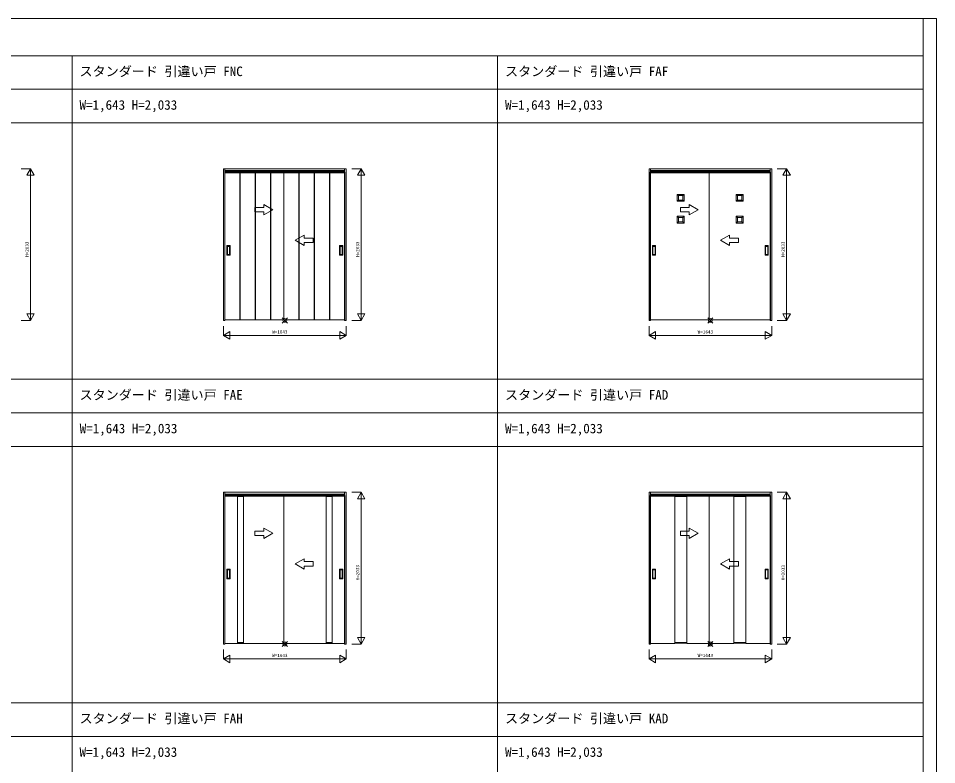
# Model space of a CAD drawing. Units: millimetres, scale not verified. Extents: x -14341 to 14341, y -10000 to 10000.
# Drawn here: x 2040 to 14341, y 1 to 10000 of the extents above; entities that cross this region are included whole.
import ezdxf
from ezdxf.enums import TextEntityAlignment as Align

# ---------------------------------------------------------------- set-up
doc = ezdxf.new("R2010")
doc.units = ezdxf.units.MM
doc.header["$LTSCALE"] = 50
doc.layers.add('0-0_0', color=7, linetype='Continuous')
for name, color, linetype, lineweight in [('0-1_YKK_F1', 7, 'Continuous', 18), ('0-2_YKK_A1', 4, 'Continuous', 18), ('0-3_YKK_N1', 2, 'Continuous', 18), ('0-6_YKK_IN', 1, 'Continuous', 18)]:
    doc.layers.add(name, color=color, linetype=linetype, lineweight=lineweight)
doc.styles.add('ＭＳ ゴシック', font='')
doc.styles.get('ＭＳ ゴシック').set_extended_font_data('MS Gothic')

msp = doc.modelspace()

# ---------------------------------------------------------------- linework, layer by layer
at = {"layer": '0-1_YKK_F1'}
for p, q in [((-14340.51, 10000), (14340.51, 10000)), ((14159.49, -10000), (14159.49, 10000)), ((14340.51, -10000), (14340.51, 10000)), ((-14340.51, 9500), (14159.49, 9500)), ((2759.49, -10000), (2759.49, 9500)), ((8459.49, -10000), (8459.49, 9500)), ((-14340.51, 9050), (14159.49, 9050)), ((-14340.51, 8600), (14159.49, 8600)), ((-14340.51, 5165), (14159.49, 5165)), ((-14340.51, 4715), (14159.49, 4715)), ((-14340.51, 4265), (14159.49, 4265)), ((-14340.51, 830), (14159.49, 830)), ((-14340.51, 380), (14159.49, 380))]:
    msp.add_line(p, q, dxfattribs=at)
at = {"layer": '0-2_YKK_A1'}
for p, q in [((4804.49, 7941.5), (5594.49, 7941.5)), ((4804.49, 5961.5), (4804.49, 7941.5)), ((4807.99, 7961.5), (6410.99, 7961.5)), ((4807.99, 7951.7), (6410.99, 7951.7)), ((4807.99, 7931.5), (6410.99, 7931.5)), ((6406.99, 7985.5), (4811.99, 7985.5)), ((5005.49, 5961.5), (5005.49, 7941.5)), ((5009.49, 5961.5), (5009.49, 7941.5)), ((5212.49, 5961.5), (5212.49, 7941.5)), ((5216.49, 5961.5), (5216.49, 7941.5)), ((5419.49, 5961.5), (5419.49, 7941.5)), ((5423.49, 5961.5), (5423.49, 7941.5)), ((5594.49, 5961.5), (5594.49, 7941.5)), ((5795.49, 5961.5), (5795.49, 7941.5)), ((5799.49, 5961.5), (5799.49, 7941.5)), ((6002.49, 5961.5), (6002.49, 7941.5)), ((6006.49, 5961.5), (6006.49, 7941.5)), ((6209.49, 5961.5), (6209.49, 7941.5)), ((6213.49, 5961.5), (6213.49, 7941.5)), ((6410.99, 7985.5), (6410.99, 5952.5)), ((10504.49, 7941.5), (11294.49, 7941.5)), ((10504.49, 5961.5), (10504.49, 7941.5)), ((10507.99, 7961.5), (12110.99, 7961.5)), ((10507.99, 7951.7), (12110.99, 7951.7)), ((10507.99, 7931.5), (12110.99, 7931.5)), ((12106.99, 7985.5), (10511.99, 7985.5)), ((11294.49, 5961.5), (11294.49, 7941.5)), ((12110.99, 7985.5), (12110.99, 5952.5)), ((10864.99, 7641.5), (10864.99, 7549.5)), ((10956.99, 7641.5), (10864.99, 7641.5)), ((10880.99, 7625.5), (10864.99, 7641.5)), ((10940.99, 7625.5), (10956.99, 7641.5)), ((11654.99, 7641.5), (11654.99, 7549.5)), ((11746.99, 7641.5), (11654.99, 7641.5)), ((11670.99, 7625.5), (11654.99, 7641.5)), ((11730.99, 7625.5), (11746.99, 7641.5)), ((5447.49, 7436.4), (5327.49, 7505.68)), ((5327.49, 7466.4), (5327.49, 7505.68)), ((10880.99, 7565.5), (10864.99, 7549.5)), ((10880.99, 7625.5), (10880.99, 7565.5)), ((10940.99, 7625.5), (10880.99, 7625.5)), ((10940.99, 7565.5), (10956.99, 7549.5)), ((11147.49, 7436.4), (11027.49, 7505.68)), ((11027.49, 7466.4), (11027.49, 7505.68)), ((11670.99, 7565.5), (11654.99, 7549.5)), ((11670.99, 7625.5), (11670.99, 7565.5)), ((11730.99, 7625.5), (11670.99, 7625.5)), ((11730.99, 7565.5), (11746.99, 7549.5)), ((5447.49, 7436.4), (5327.49, 7367.12)), ((5327.49, 7367.12), (5327.49, 7406.4)), ((11147.49, 7436.4), (11027.49, 7367.12)), ((11027.49, 7367.12), (11027.49, 7406.4)), ((10864.99, 7349.5), (10864.99, 7257.5)), ((10956.99, 7349.5), (10864.99, 7349.5)), ((10880.99, 7333.5), (10864.99, 7349.5)), ((10880.99, 7273.5), (10864.99, 7257.5)), ((10880.99, 7333.5), (10880.99, 7273.5)), ((10940.99, 7333.5), (10880.99, 7333.5)), ((10940.99, 7333.5), (10956.99, 7349.5)), ((10940.99, 7273.5), (10956.99, 7257.5)), ((11654.99, 7349.5), (11654.99, 7257.5)), ((11746.99, 7349.5), (11654.99, 7349.5)), ((11670.99, 7333.5), (11654.99, 7349.5)), ((11670.99, 7273.5), (11654.99, 7257.5)), ((11670.99, 7333.5), (11670.99, 7273.5)), ((11730.99, 7333.5), (11670.99, 7333.5)), ((11730.99, 7333.5), (11746.99, 7349.5)), ((11730.99, 7273.5), (11746.99, 7257.5)), ((5747.49, 7026.5), (5867.49, 7095.78)), ((5747.49, 7026.5), (5867.49, 6957.22)), ((5867.49, 7056.5), (5867.49, 7095.78)), ((11447.49, 7026.5), (11567.49, 7095.78)), ((11447.49, 7026.5), (11567.49, 6957.22)), ((11567.49, 7056.5), (11567.49, 7095.78)), ((4833.49, 6826.5), (4833.49, 6954.5)), ((4874.49, 6955.5), (4834.49, 6955.5)), ((4839.49, 6836.5), (4839.49, 6944.5)), ((4840.49, 6945.5), (4868.49, 6945.5)), ((4869.49, 6944.5), (4869.49, 6836.5)), ((4875.49, 6826.5), (4875.49, 6954.5)), ((5867.49, 6957.22), (5867.49, 6996.5)), ((6343.49, 6826.5), (6343.49, 6954.5)), ((6344.49, 6955.5), (6384.49, 6955.5)), ((6349.49, 6944.5), (6349.49, 6836.5)), ((6378.49, 6945.5), (6350.49, 6945.5)), ((6379.49, 6836.5), (6379.49, 6944.5)), ((6385.49, 6826.5), (6385.49, 6954.5)), ((10533.49, 6826.5), (10533.49, 6954.5)), ((10574.49, 6955.5), (10534.49, 6955.5)), ((10539.49, 6836.5), (10539.49, 6944.5)), ((10540.49, 6945.5), (10568.49, 6945.5)), ((10569.49, 6944.5), (10569.49, 6836.5)), ((10575.49, 6826.5), (10575.49, 6954.5)), ((11567.49, 6957.22), (11567.49, 6996.5)), ((12043.49, 6826.5), (12043.49, 6954.5)), ((12044.49, 6955.5), (12084.49, 6955.5)), ((12049.49, 6944.5), (12049.49, 6836.5)), ((12078.49, 6945.5), (12050.49, 6945.5)), ((12079.49, 6836.5), (12079.49, 6944.5)), ((12085.49, 6826.5), (12085.49, 6954.5)), ((4874.49, 6825.5), (4834.49, 6825.5)), ((4868.49, 6835.5), (4840.49, 6835.5)), ((6344.49, 6825.5), (6384.49, 6825.5)), ((6350.49, 6835.5), (6378.49, 6835.5)), ((10574.49, 6825.5), (10534.49, 6825.5)), ((10568.49, 6835.5), (10540.49, 6835.5)), ((12044.49, 6825.5), (12084.49, 6825.5)), ((12050.49, 6835.5), (12078.49, 6835.5)), ((5594.49, 5961.5), (4804.49, 5961.5)), ((6414.49, 5961.5), (5594.49, 5961.5)), ((11294.49, 5961.5), (10504.49, 5961.5)), ((11294.49, 5961.5), (12114.49, 5961.5)), ((4804.49, 3606.5), (4804.49, 1626.5)), ((4974.49, 3606.5), (4804.49, 3606.5)), ((4807.99, 3626.5), (6410.99, 3626.5)), ((4807.99, 3616.7), (6410.99, 3616.7)), ((4807.99, 3596.5), (6410.99, 3596.5)), ((6406.99, 3650.5), (4811.99, 3650.5)), ((4974.49, 1626.5), (4974.49, 3606.5)), ((5594.49, 3606.5), (5054.49, 3606.5)), ((5054.49, 1626.5), (5054.49, 3606.5)), ((5594.49, 3606.5), (6164.49, 3606.5)), ((5594.49, 3606.5), (5594.49, 1626.5)), ((6164.49, 1626.5), (6164.49, 3606.5)), ((6244.49, 1626.5), (6244.49, 3606.5)), ((6244.49, 3606.5), (6414.49, 3606.5)), ((6410.99, 3650.5), (6410.99, 1617.5)), ((6414.49, 3606.5), (6414.49, 1626.5)), ((10507.99, 3626.5), (12110.99, 3626.5)), ((10507.99, 3616.7), (12110.99, 3616.7)), ((10507.99, 3596.5), (12110.99, 3596.5)), ((12106.99, 3650.5), (10511.99, 3650.5)), ((12110.99, 3650.5), (12110.99, 1617.5)), ((5447.49, 3101.4), (5327.49, 3170.68)), ((5327.49, 3131.4), (5327.49, 3170.68)), ((5447.49, 3101.4), (5327.49, 3032.12)), ((11147.49, 3101.4), (11027.49, 3170.68)), ((11027.49, 3131.4), (11027.49, 3170.68)), ((11147.49, 3101.4), (11027.49, 3032.12)), ((5327.49, 3032.12), (5327.49, 3071.4)), ((11027.49, 3032.12), (11027.49, 3071.4)), ((5747.49, 2691.5), (5867.49, 2760.78)), ((5867.49, 2721.5), (5867.49, 2760.78)), ((11447.49, 2691.5), (11567.49, 2760.78)), ((11567.49, 2721.5), (11567.49, 2760.78)), ((4833.49, 2491.5), (4833.49, 2619.5)), ((4874.49, 2620.5), (4834.49, 2620.5)), ((4839.49, 2501.5), (4839.49, 2609.5)), ((4840.49, 2610.5), (4868.49, 2610.5)), ((4869.49, 2609.5), (4869.49, 2501.5)), ((4875.49, 2491.5), (4875.49, 2619.5)), ((5747.49, 2691.5), (5867.49, 2622.22)), ((5867.49, 2622.22), (5867.49, 2661.5)), ((6343.49, 2491.5), (6343.49, 2619.5)), ((6344.49, 2620.5), (6384.49, 2620.5)), ((6349.49, 2609.5), (6349.49, 2501.5)), ((6378.49, 2610.5), (6350.49, 2610.5)), ((6379.49, 2501.5), (6379.49, 2609.5)), ((6385.49, 2491.5), (6385.49, 2619.5)), ((10533.49, 2491.5), (10533.49, 2619.5)), ((10574.49, 2620.5), (10534.49, 2620.5)), ((10539.49, 2501.5), (10539.49, 2609.5)), ((10540.49, 2610.5), (10568.49, 2610.5)), ((10569.49, 2609.5), (10569.49, 2501.5)), ((10575.49, 2491.5), (10575.49, 2619.5)), ((11447.49, 2691.5), (11567.49, 2622.22)), ((11567.49, 2622.22), (11567.49, 2661.5)), ((12043.49, 2491.5), (12043.49, 2619.5)), ((12044.49, 2620.5), (12084.49, 2620.5)), ((12049.49, 2609.5), (12049.49, 2501.5)), ((12078.49, 2610.5), (12050.49, 2610.5)), ((12079.49, 2501.5), (12079.49, 2609.5)), ((12085.49, 2491.5), (12085.49, 2619.5)), ((4874.49, 2490.5), (4834.49, 2490.5)), ((4868.49, 2500.5), (4840.49, 2500.5)), ((6344.49, 2490.5), (6384.49, 2490.5)), ((6350.49, 2500.5), (6378.49, 2500.5)), ((10574.49, 2490.5), (10534.49, 2490.5)), ((10568.49, 2500.5), (10540.49, 2500.5)), ((12044.49, 2490.5), (12084.49, 2490.5)), ((12050.49, 2500.5), (12078.49, 2500.5)), ((4804.49, 1626.5), (5594.49, 1626.5)), ((6414.49, 1626.5), (5594.49, 1626.5))]:
    msp.add_line(p, q, dxfattribs=at)
for points in [[(4787.99, 5952.5), (4807.99, 5952.5), (4807.99, 7985.5)], [(4811.99, 7985.5), (4787.99, 7985.5), (4787.99, 5952.5)], [(5594.49, 7941.5), (6414.49, 7941.5), (6414.49, 5961.5)], [(6410.99, 5952.5), (6430.99, 5952.5), (6430.99, 7985.5), (6406.99, 7985.5)], [(10487.99, 5952.5), (10507.99, 5952.5), (10507.99, 7985.5)], [(10511.99, 7985.5), (10487.99, 7985.5), (10487.99, 5952.5)], [(11294.49, 7941.5), (12114.49, 7941.5), (12114.49, 5961.5)], [(12110.99, 5952.5), (12130.99, 5952.5), (12130.99, 7985.5), (12106.99, 7985.5)], [(10864.99, 7549.5), (10956.99, 7549.5), (10956.99, 7641.5)], [(11654.99, 7549.5), (11746.99, 7549.5), (11746.99, 7641.5)], [(10880.99, 7565.5), (10940.99, 7565.5), (10940.99, 7625.5)], [(11670.99, 7565.5), (11730.99, 7565.5), (11730.99, 7625.5)], [(5327.49, 7466.4), (5207.49, 7466.4), (5207.49, 7406.4), (5327.49, 7406.4)], [(11027.49, 7466.4), (10907.49, 7466.4), (10907.49, 7406.4), (11027.49, 7406.4)], [(10864.99, 7257.5), (10956.99, 7257.5), (10956.99, 7349.5)], [(10880.99, 7273.5), (10940.99, 7273.5), (10940.99, 7333.5)], [(11654.99, 7257.5), (11746.99, 7257.5), (11746.99, 7349.5)], [(11670.99, 7273.5), (11730.99, 7273.5), (11730.99, 7333.5)], [(5867.49, 7056.5), (5987.49, 7056.5), (5987.49, 6996.5), (5867.49, 6996.5)], [(11567.49, 7056.5), (11687.49, 7056.5), (11687.49, 6996.5), (11567.49, 6996.5)], [(4787.99, 1617.5), (4807.99, 1617.5), (4807.99, 3650.5)], [(4811.99, 3650.5), (4787.99, 3650.5), (4787.99, 1617.5)], [(6410.99, 1617.5), (6430.99, 1617.5), (6430.99, 3650.5), (6406.99, 3650.5)], [(10487.99, 1617.5), (10507.99, 1617.5), (10507.99, 3650.5)], [(10511.99, 3650.5), (10487.99, 3650.5), (10487.99, 1617.5)], [(11294.49, 1626.5), (10994.49, 1626.5), (10994.49, 3606.5), (11294.49, 3606.5)], [(12110.99, 1617.5), (12130.99, 1617.5), (12130.99, 3650.5), (12106.99, 3650.5)], [(5327.49, 3131.4), (5207.49, 3131.4), (5207.49, 3071.4), (5327.49, 3071.4)], [(11027.49, 3131.4), (10907.49, 3131.4), (10907.49, 3071.4), (11027.49, 3071.4)], [(5867.49, 2721.5), (5987.49, 2721.5), (5987.49, 2661.5), (5867.49, 2661.5)], [(11567.49, 2721.5), (11687.49, 2721.5), (11687.49, 2661.5), (11567.49, 2661.5)]]:
    msp.add_lwpolyline(points, dxfattribs=at)
for points in [[(4974.49, 3606), (5054.49, 3606), (5054.49, 3596), (4974.49, 3596)], [(6164.49, 3606), (6244.49, 3606), (6244.49, 3596), (6164.49, 3596)], [(10504.49, 1626.5), (10834.49, 1626.5), (10834.49, 3606.5), (10504.49, 3606.5)], [(10834.49, 3606), (10994.49, 3606), (10994.49, 3596), (10834.49, 3596)], [(10834.49, 3606), (10994.49, 3606), (10994.49, 3596), (10834.49, 3596)], [(11294.49, 1626.5), (11624.49, 1626.5), (11624.49, 3606.5), (11294.49, 3606.5)], [(11624.49, 3606), (11784.49, 3606), (11784.49, 3596), (11624.49, 3596)], [(11624.49, 3606), (11784.49, 3606), (11784.49, 3596), (11624.49, 3596)], [(12114.49, 1626.5), (11784.49, 1626.5), (11784.49, 3606.5), (12114.49, 3606.5)], [(4974.49, 1627), (5054.49, 1627), (5054.49, 1637), (4974.49, 1637)], [(6164.49, 1627), (6244.49, 1627), (6244.49, 1637), (6164.49, 1637)], [(10834.49, 1627), (10994.49, 1627), (10994.49, 1637), (10834.49, 1637)], [(11624.49, 1627), (11784.49, 1627), (11784.49, 1637), (11624.49, 1637)]]:
    msp.add_lwpolyline(points, close=True, dxfattribs=at)
for centre, start, end in [((4834.49, 6954.5), 90, 180), ((4840.49, 6944.5), 90, 180), ((4868.49, 6944.5), 0, 90), ((4874.49, 6954.5), 0, 90), ((6344.49, 6954.5), 90, 180), ((6350.49, 6944.5), 90, 180), ((6378.49, 6944.5), 360, 90), ((6384.49, 6954.5), 0, 90), ((10534.49, 6954.5), 90, 180), ((10540.49, 6944.5), 90, 180), ((10568.49, 6944.5), 0, 90), ((10574.49, 6954.5), 0, 90), ((12044.49, 6954.5), 90, 180), ((12050.49, 6944.5), 90, 180), ((12078.49, 6944.5), 360, 90), ((12084.49, 6954.5), 0, 90), ((4834.49, 6826.5), 180, 270), ((4840.49, 6836.5), 180, 270), ((4868.49, 6836.5), 270, 0), ((4874.49, 6826.5), 270, 0), ((6344.49, 6826.5), 180, 270), ((6350.49, 6836.5), 180, 270), ((6378.49, 6836.5), 270, 360), ((6384.49, 6826.5), 270, 0), ((10534.49, 6826.5), 180, 270), ((10540.49, 6836.5), 180, 270), ((10568.49, 6836.5), 270, 0), ((10574.49, 6826.5), 270, 0), ((12044.49, 6826.5), 180, 270), ((12050.49, 6836.5), 180, 270), ((12078.49, 6836.5), 270, 360), ((12084.49, 6826.5), 270, 0), ((4834.49, 2619.5), 90, 180), ((4840.49, 2609.5), 90, 180), ((4868.49, 2609.5), 0, 90), ((4874.49, 2619.5), 0, 90), ((6344.49, 2619.5), 90, 180), ((6350.49, 2609.5), 90, 180), ((6378.49, 2609.5), 360, 90), ((6384.49, 2619.5), 0, 90), ((10534.49, 2619.5), 90, 180), ((10540.49, 2609.5), 90, 180), ((10568.49, 2609.5), 0, 90), ((10574.49, 2619.5), 0, 90), ((12044.49, 2619.5), 90, 180), ((12050.49, 2609.5), 90, 180), ((12078.49, 2609.5), 360, 90), ((12084.49, 2619.5), 0, 90), ((4834.49, 2491.5), 180, 270), ((4840.49, 2501.5), 180, 270), ((4868.49, 2501.5), 270, 0), ((4874.49, 2491.5), 270, 0), ((6344.49, 2491.5), 180, 270), ((6350.49, 2501.5), 180, 270), ((6378.49, 2501.5), 270, 360), ((6384.49, 2491.5), 270, 0), ((10534.49, 2491.5), 180, 270), ((10540.49, 2501.5), 180, 270), ((10568.49, 2501.5), 270, 0), ((10574.49, 2491.5), 270, 0), ((12044.49, 2491.5), 180, 270), ((12050.49, 2501.5), 180, 270), ((12078.49, 2501.5), 270, 360), ((12084.49, 2491.5), 270, 0)]:
    msp.add_arc(centre, 1, start, end, dxfattribs=at)
at = {"layer": '0-3_YKK_N1'}
for p, q in [((2077.82, 7985.5), (2202.82, 7985.5)), ((2152.82, 7898.9), (2252.82, 7898.9)), ((2202.82, 7985.5), (2202.82, 5952.5)), ((6505.99, 7985.5), (6630.99, 7985.5)), ((6580.99, 7898.9), (6680.99, 7898.9)), ((6630.99, 7985.5), (6630.99, 5952.5)), ((12205.99, 7985.5), (12330.99, 7985.5)), ((12280.99, 7898.9), (12380.99, 7898.9)), ((12330.99, 7985.5), (12330.99, 5952.5)), ((2152.82, 6039.1), (2252.82, 6039.1)), ((6580.99, 6039.1), (6680.99, 6039.1)), ((12280.99, 6039.1), (12380.99, 6039.1)), ((2077.82, 5952.5), (2202.82, 5952.5)), ((6505.99, 5952.5), (6630.99, 5952.5)), ((12205.99, 5952.5), (12330.99, 5952.5)), ((4787.99, 5752.5), (4874.59, 5802.5)), ((4874.59, 5802.5), (4874.59, 5702.5)), ((6344.39, 5802.5), (6430.99, 5752.5)), ((6430.99, 5877.5), (6430.99, 5752.5)), ((10487.99, 5752.5), (10574.59, 5802.5)), ((10574.59, 5802.5), (10574.59, 5702.5)), ((12044.39, 5802.5), (12130.99, 5752.5)), ((12130.99, 5877.5), (12130.99, 5752.5)), ((4787.99, 5752.5), (4874.59, 5702.5)), ((10487.99, 5752.5), (10574.59, 5702.5)), ((6505.99, 3650.5), (6630.99, 3650.5)), ((6630.99, 3650.5), (6630.99, 1617.5)), ((12205.99, 3650.5), (12330.99, 3650.5)), ((12330.99, 3650.5), (12330.99, 1617.5)), ((6580.99, 3563.9), (6680.99, 3563.9)), ((12280.99, 3563.9), (12380.99, 3563.9)), ((6505.99, 1617.5), (6630.99, 1617.5)), ((6580.99, 1704.1), (6680.99, 1704.1)), ((12205.99, 1617.5), (12330.99, 1617.5)), ((12280.99, 1704.1), (12380.99, 1704.1)), ((6430.99, 1542.5), (6430.99, 1417.5)), ((12130.99, 1542.5), (12130.99, 1417.5)), ((4787.99, 1417.5), (4874.59, 1467.5)), ((4787.99, 1417.5), (4874.59, 1367.5)), ((4874.59, 1467.5), (4874.59, 1367.5)), ((6344.39, 1467.5), (6430.99, 1417.5)), ((10487.99, 1417.5), (10574.59, 1467.5)), ((10487.99, 1417.5), (10574.59, 1367.5)), ((10574.59, 1467.5), (10574.59, 1367.5)), ((12044.39, 1467.5), (12130.99, 1417.5))]:
    msp.add_line(p, q, dxfattribs=at)
for points in [[(2152.82, 7898.9), (2202.82, 7985.5), (2252.82, 7898.9)], [(6580.99, 7898.9), (6630.99, 7985.5), (6680.99, 7898.9)], [(12280.99, 7898.9), (12330.99, 7985.5), (12380.99, 7898.9)], [(2152.82, 6039.1), (2202.82, 5952.5), (2252.82, 6039.1)], [(6580.99, 6039.1), (6630.99, 5952.5), (6680.99, 6039.1)], [(12280.99, 6039.1), (12330.99, 5952.5), (12380.99, 6039.1)], [(4787.99, 5877.5), (4787.99, 5752.5), (6430.99, 5752.5)], [(6344.39, 5802.5), (6344.39, 5702.5), (6430.99, 5752.5)], [(10487.99, 5877.5), (10487.99, 5752.5), (12130.99, 5752.5)], [(12044.39, 5802.5), (12044.39, 5702.5), (12130.99, 5752.5)], [(6580.99, 3563.9), (6630.99, 3650.5), (6680.99, 3563.9)], [(12280.99, 3563.9), (12330.99, 3650.5), (12380.99, 3563.9)], [(6580.99, 1704.1), (6630.99, 1617.5), (6680.99, 1704.1)], [(12280.99, 1704.1), (12330.99, 1617.5), (12380.99, 1704.1)], [(4787.99, 1542.5), (4787.99, 1417.5), (6430.99, 1417.5)], [(10487.99, 1542.5), (10487.99, 1417.5), (12130.99, 1417.5)], [(6344.39, 1467.5), (6344.39, 1367.5), (6430.99, 1417.5)], [(12044.39, 1467.5), (12044.39, 1367.5), (12130.99, 1417.5)]]:
    msp.add_lwpolyline(points, dxfattribs=at)
at = {"layer": '0-6_YKK_IN'}
for p, q in [((5574.14, 5917.14), (5644.85, 5987.86)), ((5574.14, 5987.86), (5644.85, 5917.14)), ((11274.14, 5917.14), (11344.85, 5987.86)), ((11274.14, 5987.86), (11344.85, 5917.14)), ((5574.14, 1582.14), (5644.85, 1652.86)), ((5574.14, 1652.86), (5644.85, 1582.14)), ((11274.14, 1582.14), (11344.85, 1652.86)), ((11274.14, 1652.86), (11344.85, 1582.14))]:
    msp.add_line(p, q, dxfattribs=at)
for centre in [(5609.49, 5952.5), (11309.49, 5952.5), (5609.49, 1617.5), (11309.49, 1617.5)]:
    msp.add_circle(centre, 25, dxfattribs=at)

# ---------------------------------------------------------------- texts
at = {"layer": '0-0_0', "style": 'ＭＳ ゴシック'}
for s, p in [('スタンダード 引違い戸 FNC', (2859.49, 9187.5)), ('スタンダード 引違い戸 FAF', (8559.49, 9187.5)), ('W=1,643 H=2,033', (2859.49, 8737.5)), ('W=1,643 H=2,033', (8559.49, 8737.5)), ('スタンダード 引違い戸 FAE', (2859.49, 4852.5)), ('スタンダード 引違い戸 FAD', (8559.49, 4852.5)), ('W=1,643 H=2,033', (2861.49, 4402.5)), ('W=1,643 H=2,033', (8559.49, 4402.5)), ('スタンダード 引違い戸 FAH', (2859.49, 517.5)), ('スタンダード 引違い戸 KAD', (8559.49, 517.5)), ('W=1,643 H=2,033', (2859.49, 67.5)), ('W=1,643 H=2,033', (8559.49, 67.5))]:
    msp.add_text(s, height=128.3, dxfattribs=at).set_placement(p, align=Align.BOTTOM_LEFT)
at = {"layer": '0-3_YKK_N1', "color": 7, "style": 'ＭＳ ゴシック'}
for p in [(2190.82, 6804), (6618.99, 6804), (12318.99, 6804), (6618.99, 2469), (12318.99, 2469)]:
    msp.add_text('H=2033', height=43.99, rotation=90, dxfattribs=at).set_placement(p, align=Align.BOTTOM_LEFT)
for p in [(5439.49, 5764.5), (11139.49, 5764.5), (5439.49, 1429.5), (11139.49, 1429.5)]:
    msp.add_text('W=1643', height=43.99, dxfattribs=at).set_placement(p, align=Align.BOTTOM_LEFT)

doc.saveas('drawing.dxf')
